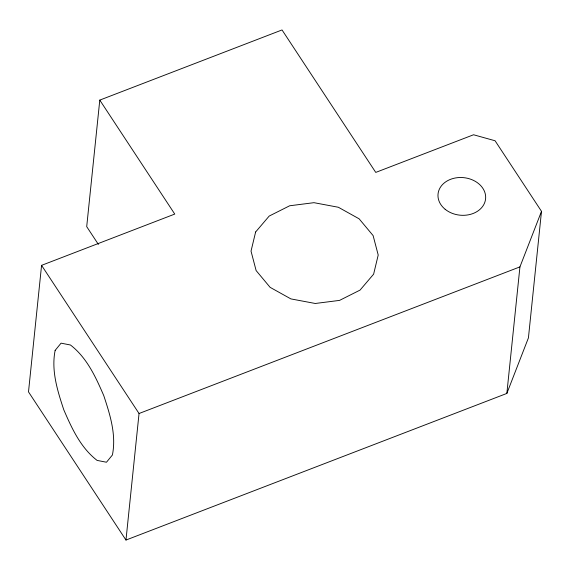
<?xml version="1.0" encoding="UTF-8"?>
<svg xmlns="http://www.w3.org/2000/svg" width="570" height="570" viewBox="0 0 570 570"><rect width="100%" height="100%" fill="white"/><g stroke="black" fill="none" stroke-linecap="round" stroke-linejoin="round"><path stroke-width="0.85" d="M99.786 100.106L174.762 214.078L41.574 265.349L28.5 391.889L125.97 540.054L506.851 393.428L528.426 337.882L541.5 211.342L495.074 140.762L473.556 134.762L375.751 172.411L282.036 29.946L99.786 100.106L86.704 226.646L98.389 244.409M125.97 540.054L139.044 413.514L41.574 265.349M506.851 393.428L519.933 266.888L541.5 211.342M139.044 413.514L519.933 266.888M55.14 350.393C51.086 370.586 57.492 390.728 63.769 409.752C71.806 428.348 80.627 447.721 97.092 460.403L106.476 462.234L112.404 455.003C116.465 434.817 110.053 414.675 103.776 395.651C95.739 377.055 86.925 357.675 70.452 345L61.068 343.161L55.14 350.393M255.624 231.997L251.028 251.135L256.122 270.572L270.116 287.344L290.885 298.901L315.274 303.482L339.556 300.39L360.048 290.102L373.621 274.17L378.209 255.025L373.115 235.588L359.121 218.816L338.352 207.259L313.963 202.678L289.681 205.77L269.19 216.066L255.624 231.997M445.163 209.29A23.897 18.853 5.9 0 0 484.928 201.98A23.897 18.853 5.9 0 0 455.373 177.975A23.897 18.853 5.9 0 0 445.163 209.29"/></g></svg>
